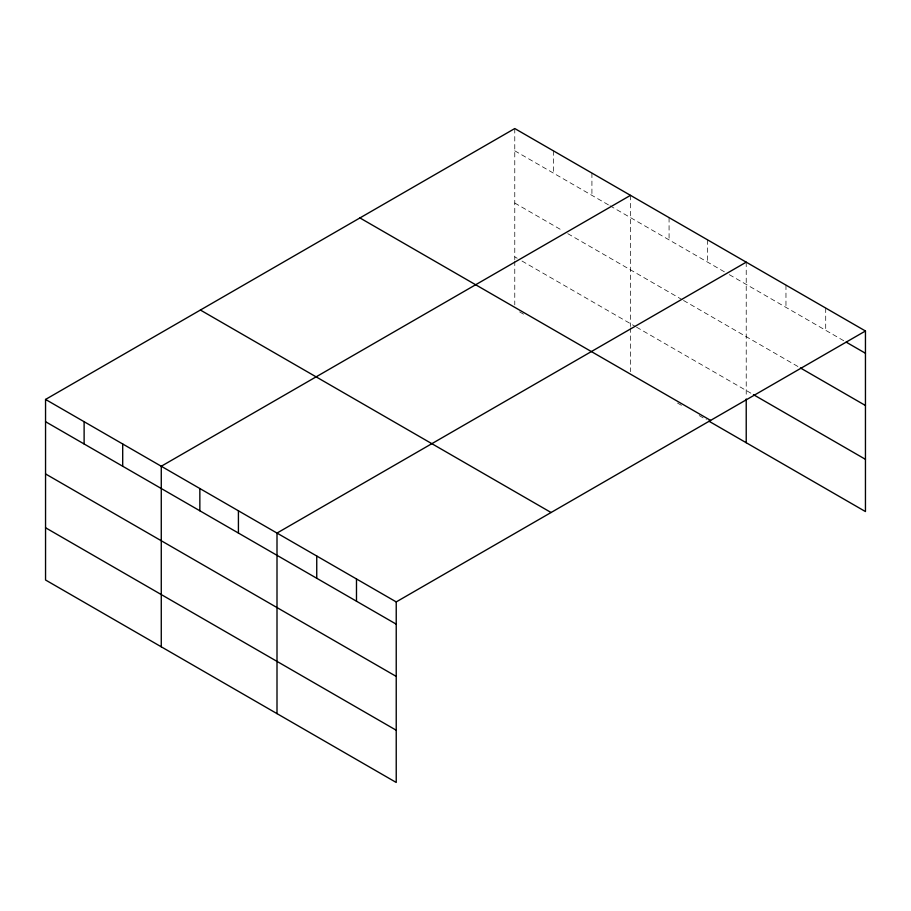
<?xml version="1.0" encoding="UTF-8"?>
<svg xmlns="http://www.w3.org/2000/svg" width="911" height="911" viewBox="0 0 911 911"><rect width="100%" height="100%" fill="white"/><g stroke="black" fill="none" stroke-linecap="round" stroke-linejoin="round"><path stroke-width="0.68" stroke-dasharray="4.55 3.42" d="M514.772 150.805L608.799 205.089M609.994 205.784L724.518 271.899M729.347 274.678L843.768 340.748M514.772 203.039L562.987 230.882M567.804 233.66L682.328 299.776M683.535 300.471L799.209 367.258M514.772 256.856L517.175 258.246M522.003 261.036L635.32 326.457M636.516 327.151L752.235 393.962M519.589 311.881L524.406 314.659M677.511 403.049L682.328 405.839M699.204 415.575L706.435 419.755M825.708 308.055L825.708 330.317M785.965 285.109L785.965 307.371M746.223 262.163L746.223 397.549M707.642 239.889L707.642 262.152M669.073 217.627L669.073 239.889M630.492 195.353L630.492 326.491M630.492 327.903L630.492 371.677M591.922 173.079L591.922 195.341M553.341 150.805L553.341 173.067M514.772 128.542L514.772 259.681M514.772 261.093L514.772 304.866"/><path stroke-width="1.37" d="M865.45 331L514.772 128.542L45.55 399.439L45.55 580L396.228 782.458L396.228 601.909L865.45 331L865.45 511.561L708.849 421.144M630.492 195.353L161.27 466.25L161.27 646.81M746.223 262.163L277.001 533.072L277.001 713.62M846.182 342.137L865.45 353.263M800.416 367.953L865.45 405.497M753.443 394.657L865.45 459.326M359.925 217.934L710.603 420.404M200.397 310.047L551.075 512.506M45.55 399.439L396.228 601.909M45.55 421.702L396.228 624.16M45.55 473.936L396.228 676.406M45.55 527.754L396.228 730.223M746.223 398.961L746.223 442.723M356.486 578.963L356.486 601.214M316.743 556.017L316.743 578.269M238.42 510.798L238.42 533.06M199.851 488.524L199.851 510.786M122.7 443.976L122.7 466.238M84.119 421.713L84.119 443.976"/></g></svg>
